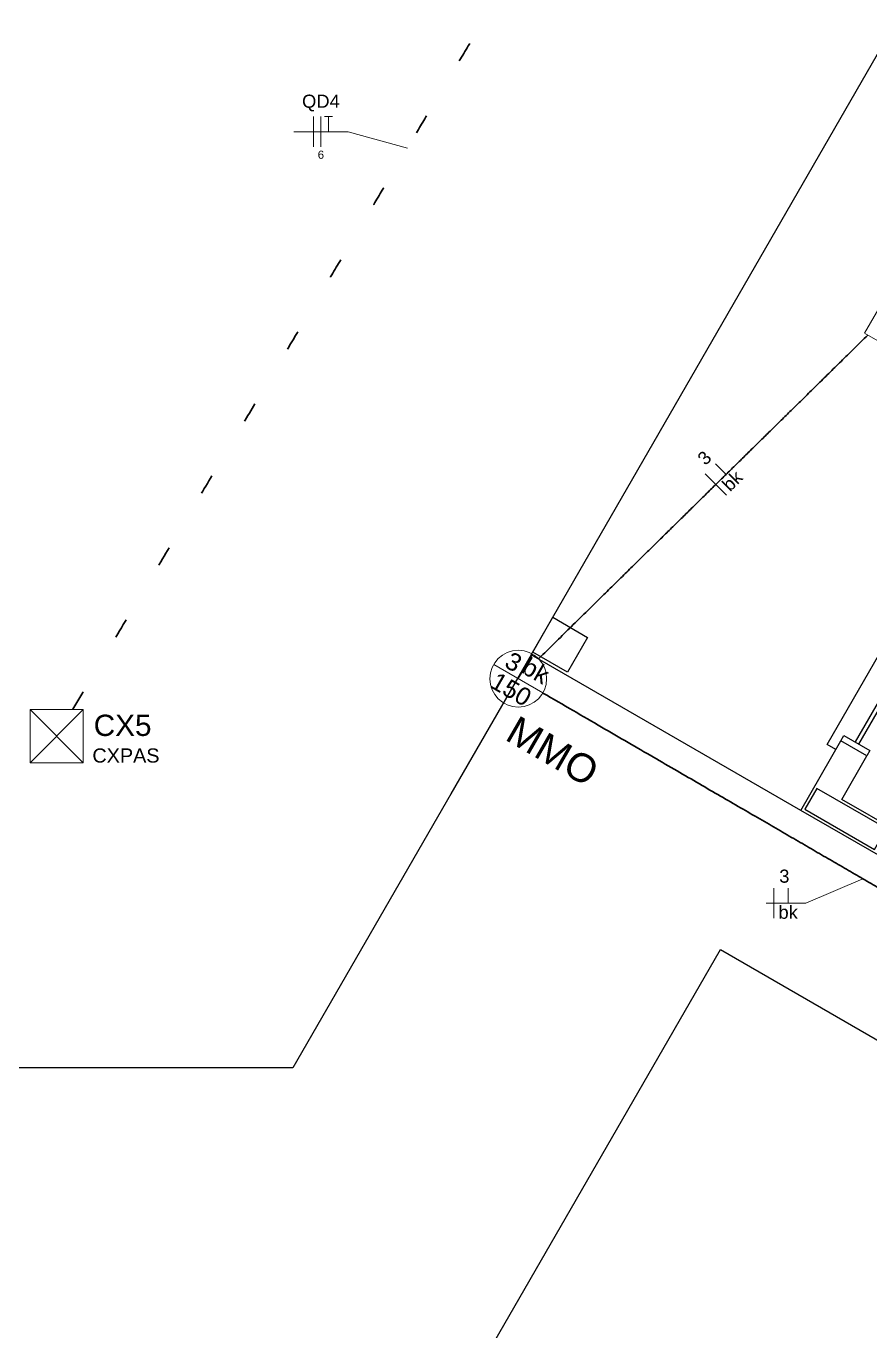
# Model space of a CAD drawing. Extents: x 210 to 779, y 61 to 241.
# Drawn here: x 491.66 to 495.87, y 182.62 to 189.11 of the extents above; entities that cross this region are included whole.
import ezdxf

# ---------------------------------------------------------------- set-up
doc = ezdxf.new("R2010")
doc.units = 0
doc.header["$LTSCALE"] = 2
doc.linetypes.add('DOT2', pattern=[3.175, 0, -3.175])
for name, color, linetype in [('A-PARED', 5, 'CONTINUOUS'), ('A-PAREDE', 5, 'CONTINUOUS'), ('A-PISOS-NIVEL', 1, 'CONTINUOUS'), ('ARQ-ESQ-VISTA1', 2, 'CONTINUOUS')]:
    doc.layers.add(name, color=color, linetype=linetype)
for name, color, linetype, lineweight in [('EL-Condutos', 4, 'CONTINUOUS', 30), ('EL-Fios', 9, 'CONTINUOUS', 20), ('EL-Textos fios', 7, 'CONTINUOUS', 20), ('EL-Textos pontos', 5, 'CONTINUOUS', 20), ('P-SIMBOL', 5, 'CONTINUOUS', 20)]:
    doc.layers.add(name, color=color, linetype=linetype, lineweight=lineweight)
doc.styles.add('Arial', font='arial.ttf')

msp = doc.modelspace()

# ---------------------------------------------------------------- linework, layer by layer
at = {"layer": 'A-PARED', "color": 251}
msp.add_lwpolyline([(494.4599, 186.0693), (494.3599, 185.8961), (494.1867, 185.9961), (494.2867, 186.1693)], close=True, dxfattribs=at)
at = {"layer": 'A-PAREDE', "color": 251}
for p, q in [((495.5216, 185.2081), (495.7214, 185.5546)), ((499.6361, 182.8347), (495.5216, 185.2081))]:
    msp.add_line(p, q, dxfattribs=at)
msp.add_lwpolyline([(495.9485, 185.1176), (495.602, 185.3175), (495.542, 185.2136), (495.8885, 185.0137)], close=True, dxfattribs=at)
at = {"layer": 'A-PISOS-NIVEL', "color": 251}
for p, q in [((494.1789, 185.9825), (497.3142, 191.4181)), ((494.1789, 185.9825), (493.7792, 185.2896)), ((495.5216, 185.2081), (494.1789, 185.9825)), ((493.8805, 185.4653), (492.9918, 183.9258)), ((493.8864, 182.3758), (495.1216, 184.5152)), ((495.1216, 184.5152), (503.5866, 179.6325)), ((492.9918, 183.9258), (490.1163, 183.9258))]:
    msp.add_line(p, q, dxfattribs=at)
at = {"layer": 'ARQ-ESQ-VISTA1', "color": 251}
for p, q in [((496.2624, 186.3623), (495.793, 185.5484)), ((496.2798, 186.3523), (495.8103, 185.5384)), ((495.8514, 185.4796), (495.7214, 185.5546)), ((495.7264, 185.263), (495.8514, 185.4796)), ((497.7188, 184.1138), (495.7264, 185.263))]:
    msp.add_line(p, q, dxfattribs=at)
msp.add_lwpolyline([(495.6964, 185.5112), (495.6531, 185.5362), (496.2027, 186.4891), (496.2461, 186.4641)], dxfattribs=at)
msp.add_lwpolyline([(495.8663, 185.5056), (495.8514, 185.4796), (495.7214, 185.5546), (495.7364, 185.5805)], close=True, dxfattribs=at)
at = {"layer": 'EL-Condutos', "linetype": 'DOT2', "ltscale": 0.05}
msp.add_spline([(491.8965, 185.7116), (492.055, 185.9773), (492.2036, 186.2265), (492.3432, 186.4604), (492.4742, 186.6802), (492.5976, 186.887), (492.7139, 187.082), (492.8238, 187.2664), (492.9282, 187.4413), (493.0276, 187.608), (493.1227, 187.7676), (493.2144, 187.9212), (493.3032, 188.0701), (493.3899, 188.2155), (493.4751, 188.3584), (493.5597, 188.5002), (493.6442, 188.6419), (493.7293, 188.7847), (493.8159, 188.9299), (493.9046, 189.0785), (493.996, 189.2318), (494.0909, 189.3909), (494.19, 189.5571), (494.2939, 189.7314), (494.4035, 189.9151), (494.5193, 190.1093), (494.6422, 190.3153), (494.7727, 190.5341), (494.9116, 190.767), (495.0596, 191.0152), (495.2174, 191.2797)], degree=3, dxfattribs=at)
at = {"layer": 'EL-Condutos', "linetype": 'Continuous'}
for points in [[(495.8556, 187.5738), (495.7872, 187.5066), (495.7224, 187.4429), (495.6609, 187.3825), (495.6025, 187.3251), (495.5468, 187.2703), (495.4936, 187.218), (495.4425, 187.1679), (495.3934, 187.1196), (495.3459, 187.0729), (495.2997, 187.0275), (495.2545, 186.9832), (495.2101, 186.9395), (495.1662, 186.8964), (495.1225, 186.8534), (495.0787, 186.8104), (495.0345, 186.7669), (494.9897, 186.7229), (494.9439, 186.6779), (494.8968, 186.6317), (494.8483, 186.584), (494.798, 186.5345), (494.7456, 186.483), (494.6908, 186.4292), (494.6333, 186.3727), (494.573, 186.3134), (494.5094, 186.2509), (494.4423, 186.185), (494.3714, 186.1153), (494.2964, 186.0416), (494.2171, 185.9637)], [(494.2379, 185.7922), (494.3885, 185.7048), (494.53, 185.6227), (494.6629, 185.5455), (494.7879, 185.473), (494.9058, 185.4046), (495.017, 185.34), (495.1224, 185.2789), (495.2225, 185.2208), (495.318, 185.1654), (495.4096, 185.1122), (495.4979, 185.061), (495.5835, 185.0113), (495.6672, 184.9627), (495.7496, 184.9149), (495.8313, 184.8675), (495.913, 184.82), (495.9954, 184.7722), (496.0791, 184.7237), (496.1648, 184.6739), (496.2531, 184.6227), (496.3447, 184.5696), (496.4402, 184.5141), (496.5403, 184.456), (496.6456, 184.3949), (496.7569, 184.3303), (496.8747, 184.262), (496.9997, 184.1894), (497.1327, 184.1123), (497.2741, 184.0302), (497.4247, 183.9427)]]:
    msp.add_spline(points, degree=3, dxfattribs=at)
at = {"layer": 'EL-Fios'}
for p, q in [((493.0944, 188.5112), (493.0944, 188.6612)), ((493.1319, 188.5112), (493.1319, 188.6612)), ((493.1494, 188.6612), (493.1894, 188.6612)), ((493.1694, 188.5862), (493.1694, 188.6612)), ((495.1496, 186.88), (495.097, 186.9335)), ((495.1515, 186.7768), (495.0464, 186.8838)), ((495.3878, 184.6708), (495.3878, 184.8208)), ((495.4588, 184.7458), (495.4588, 184.8208))]:
    msp.add_line(p, q, dxfattribs=at)
at = {"layer": 'EL-Textos fios'}
for p, q in [((493.2673, 188.5862), (492.9966, 188.5862)), ((493.5626, 188.5051), (493.2673, 188.5862)), ((495.8313, 184.8675), (495.5468, 184.7458)), ((495.5468, 184.7458), (495.3503, 184.7458))]:
    msp.add_line(p, q, dxfattribs=at)
at = {"layer": 'P-SIMBOL'}
for p, q in [((495.8396, 187.5842), (496.2476, 188.2909)), ((495.8396, 187.5842), (496.0691, 187.4517)), ((494.1151, 185.8635), (494.1857, 185.9858)), ((493.9927, 185.9341), (494.2374, 185.7928)), ((491.6838, 185.7095), (491.9488, 185.7095)), ((491.6838, 185.7095), (491.6838, 185.4445)), ((491.6838, 185.7095), (491.9488, 185.4445)), ((491.9488, 185.7095), (491.6838, 185.4445)), ((491.9488, 185.7095), (491.9488, 185.4445)), ((491.6838, 185.4445), (491.9488, 185.4445))]:
    msp.add_line(p, q, dxfattribs=at)
msp.add_circle((494.1151, 185.8635), 0.1412, dxfattribs=at)

# ---------------------------------------------------------------- texts
at = {"layer": 'EL-Textos fios', "attachment_point": 8, "line_spacing_factor": 0.798, "style": 'Arial'}
for s, insert, char_height, width in [('QD4', (493.1321, 188.6875), 0.06531, 0.235098), ('6', (493.1321, 188.4509), 0.0406, 0.048714), ('3', (495.4401, 184.847), 0.0653, 0.078366), ('bk', (495.4591, 184.6675), 0.06531, 0.156732)]:
    msp.add_mtext(s, dxfattribs=dict(at, insert=insert, char_height=char_height, width=width))
at = {"layer": 'EL-Textos fios', "attachment_point": 8, "rotation": 44.50163, "line_spacing_factor": 0.798, "style": 'Arial'}
for s, insert, char_height, width in [('3', (495.0655, 186.9388), 0.0653, 0.078366), ('bk', (495.2045, 186.8243), 0.06531, 0.156732)]:
    msp.add_mtext(s, dxfattribs=dict(at, insert=insert, char_height=char_height, width=width))
at = {"layer": 'EL-Textos pontos', "attachment_point": 8, "rotation": 330.00077, "line_spacing_factor": 0.798, "style": 'Arial'}
for s, insert, char_height, width in [('3', (494.0691, 185.9077), 0.0882, 0.1059), ('bk', (494.1801, 185.8637), 0.08825, 0.2118), ('150', (494.0571, 185.7717), 0.08825, 0.3177), ('MMO', (494.2505, 185.4402), 0.1412, 0.50832)]:
    msp.add_mtext(s, dxfattribs=dict(at, insert=insert, char_height=char_height, width=width))
at = {"layer": 'EL-Textos pontos', "line_spacing_factor": 0.798, "style": 'Arial'}
for s, insert, char_height, width, attachment_point in [('CX5', (492.0006, 185.577), 0.1059, 0.38124, 7), ('CXPAS', (492.1611, 185.4448), 0.0706, 0.4236, 8)]:
    msp.add_mtext(s, dxfattribs=dict(at, insert=insert, char_height=char_height, width=width, attachment_point=attachment_point))

doc.saveas('drawing.dxf')
